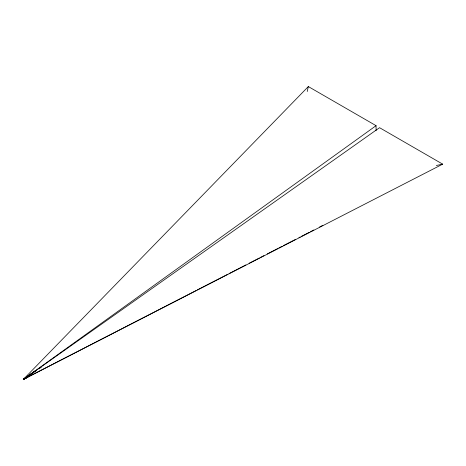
<?xml version="1.0" encoding="UTF-8"?>
<svg xmlns="http://www.w3.org/2000/svg" width="466" height="466" viewBox="0 0 466 466"><rect width="100%" height="100%" fill="white"/><g stroke="black" fill="none" stroke-linecap="round" stroke-linejoin="round"><path stroke-width="0.7" d="M307.228 91.522L308.329 86.565L376.068 125.674L376.068 130.696M196.052 290.563L23.3 379.435L379.557 127.69L442.7 164.143L23.3 379.435L308.329 86.565M35.125 370.86L23.3 379.435L29.603 375.794L23.3 379.435L26.125 377.14M36.529 370.487L23.3 379.435L29.603 375.8L23.3 379.435L376.068 125.674M38.928 368.862L41.334 367.231M29.603 375.8L23.3 379.435L29.568 375.742M23.3 379.435L29.597 375.782M197.345 289.899L227.757 274.253M229.051 273.583L245.873 264.933M249.106 263.267L259.457 257.943M260.756 257.273L263.989 255.613M267.222 253.947L277.573 248.623M278.872 247.953L282.105 246.293M283.398 245.623L295.694 239.303M298.927 237.637L300.221 236.973M301.514 236.303L309.278 232.313M310.572 231.643L313.81 229.983M319.629 226.983L322.868 225.323M436.31 165.494L442.7 164.143"/></g></svg>
